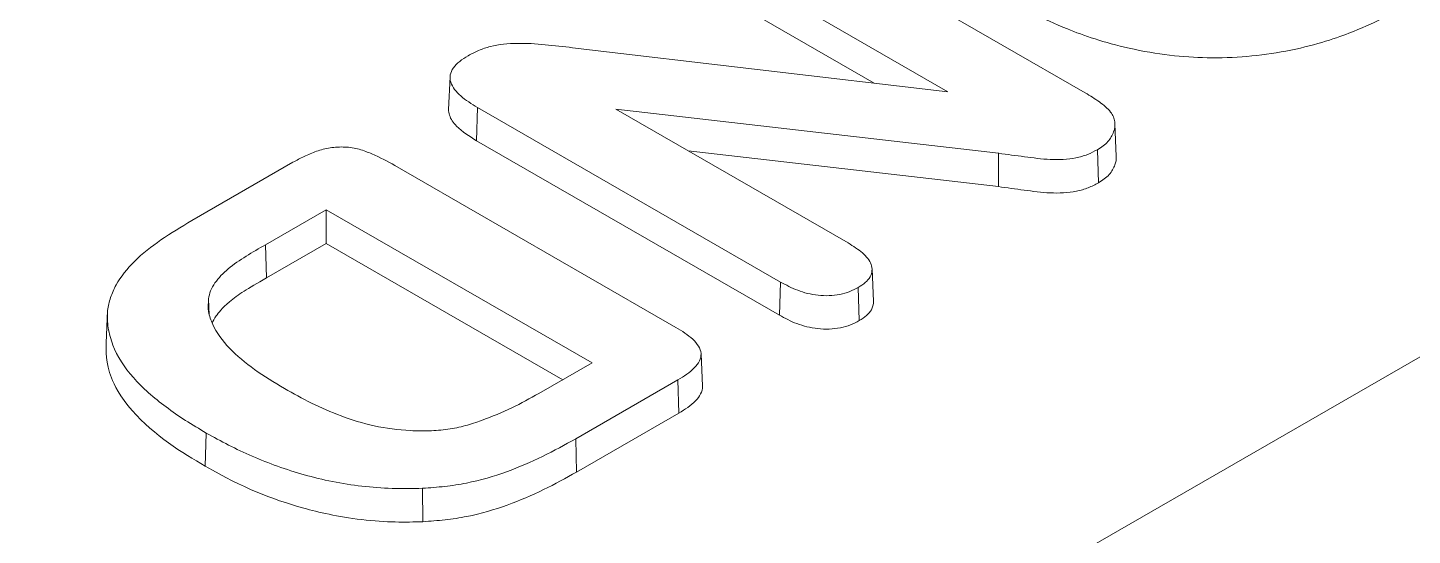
# Model space of a CAD drawing. Header units: millimetres. Extents: x 14 to 1104, y 14 to 850.
# Drawn here: x 909.53 to 918.21, y 607.43 to 610.62 of the extents above; entities that cross this region are included whole.
import ezdxf

# ---------------------------------------------------------------- set-up
doc = ezdxf.new("R2010")
doc.units = ezdxf.units.MM
doc.header["$LTSCALE"] = 4
doc.layers.add('Visible (ANSI)', color=7, linetype='Continuous', lineweight=9)
doc.layers.add('Visible Narrow (ANSI)', color=7, linetype='Continuous', lineweight=9)

msp = doc.modelspace()

# ---------------------------------------------------------------- linework, layer by layer
at = {"layer": 'Visible (ANSI)'}
for p, q in [((906.1383, 601.5757), (931.5941, 616.2348)), ((914.2942, 611.2795), (916.1564, 610.2071)), ((915.2952, 610.2142), (913.8683, 611.0359)), ((914.834, 610.2682), (913.862, 610.828)), ((912.9433, 610.4898), (915.2952, 610.2142)), ((912.1664, 610.1028), (912.1751, 610.307)), ((912.3477, 610.1148), (912.3414, 609.9069)), ((914.2459, 609.0217), (912.3477, 610.1148)), ((913.2138, 610.1048), (914.6703, 609.2661)), ((915.614, 609.8284), (913.2138, 610.1048)), ((916.3426, 610.0118), (916.3513, 609.8077)), ((914.2398, 608.8137), (912.3414, 609.9069)), ((915.6122, 609.6191), (913.6686, 609.8429)), ((915.614, 609.8284), (915.6122, 609.6191)), ((916.2329, 609.8506), (916.2391, 609.6427)), ((910.556, 609.4061), (911.1907, 609.7716)), ((911.8297, 609.752), (913.591, 608.7377)), ((911.3995, 609.4749), (911.0184, 609.2554)), ((913.0655, 608.5155), (911.3995, 609.4749)), ((911.3995, 609.4749), (911.3995, 609.2634)), ((911.3995, 609.2634), (911.0246, 609.0475)), ((912.8819, 608.4098), (911.3995, 609.2634)), ((914.8202, 609.1036), (914.8289, 608.8994)), ((914.2459, 609.0217), (914.2398, 608.8137)), ((910.662, 608.9165), (910.6663, 608.8162)), ((914.7343, 608.9876), (914.7405, 608.7797)), ((910.0291, 608.8434), (910.0203, 608.6393)), ((913.7484, 608.5724), (913.7571, 608.3681)), ((912.7327, 608.3238), (913.0655, 608.5155)), ((913.6027, 608.4078), (912.9627, 608.0393)), ((913.6027, 608.4078), (913.609, 608.1999)), ((913.609, 608.1999), (912.9688, 607.8313)), ((910.6471, 608.0755), (910.641, 607.8676)), ((912.0033, 607.7294), (912.0041, 607.52))]:
    msp.add_line(p, q, dxfattribs=at)
for points, knots in [([(918.1473, 610.7415), (918.0849, 610.7066), (917.9665, 610.6407), (917.7146, 610.5441), (917.5823, 610.5007), (917.2553, 610.4386), (917.0877, 610.4232), (916.7702, 610.4297), (916.6062, 610.4475), (916.2761, 610.5218), (916.1463, 610.5664), (915.8845, 610.6716), (915.7651, 610.7388), (915.7087, 610.7707)], [0, 0, 0, 0, 0.02607779, 0.02607779, 0.04159983, 0.04159983, 0.05630285, 0.05630285, 0.06949206, 0.06949206, 0.0812584, 0.0812584, 0.09985611, 0.09985611, 0.09985611, 0.09985611]), ([(912.2886, 610.4398), (912.3102, 610.4511), (912.3316, 610.4623), (912.3777, 610.4821), (912.4025, 610.4907), (912.4812, 610.5108), (912.5391, 610.5161), (912.655, 610.5178), (912.7129, 610.514), (912.828, 610.5027), (912.8857, 610.496), (912.9433, 610.4898)], [0, 0, 0, 0, 0.0000855778, 0.0000855778, 0.0001715166, 0.0001715166, 0.0003433944, 0.0003433944, 0.0005152721, 0.0005152721, 0.0006870799, 0.0006870799, 0.0006870799, 0.0006870799]), ([(912.3477, 610.1148), (912.3096, 610.1378), (912.2724, 610.1609), (912.2133, 610.2134), (912.19, 610.2423), (912.1751, 610.288), (912.1736, 610.3036), (912.1792, 610.3342), (912.1863, 610.3492), (912.2067, 610.378), (912.2199, 610.3917), (912.2514, 610.4167), (912.2698, 610.4282), (912.2886, 610.4398)], [0, 0, 0, 0, 0.0001609841, 0.0001609841, 0.0003220709, 0.0003220709, 0.0004026143, 0.0004026143, 0.0004831576, 0.0004831576, 0.000563701, 0.000563701, 0.0006438851, 0.0006438851, 0.0006438851, 0.0006438851]), ([(916.1564, 610.2071), (916.1876, 610.1888), (916.2177, 610.1704), (916.2588, 610.1404), (916.2721, 610.1303), (916.2956, 610.1093), (916.3055, 610.0982), (916.3154, 610.0868)], [0, 0, 0, 0, 0.00013232, 0.00013232, 0.0001985012, 0.0001985012, 0.0002642156, 0.0002642156, 0.0002642156, 0.0002642156]), ([(912.3414, 609.9069), (912.2942, 609.9354), (912.2511, 609.9624), (912.1957, 610.0197), (912.1796, 610.0428), (912.1675, 610.0795), (912.1658, 610.0913), (912.1663, 610.1028)], [0, 0, 0, 0, 0.0205481, 0.0205481, 0.03295749, 0.03295749, 0.03930954, 0.03930954, 0.03930954, 0.03930954]), ([(916.3154, 610.0868), (916.322, 610.0766), (916.3284, 610.0667), (916.3372, 610.0465), (916.3397, 610.0359), (916.3445, 610.0039), (916.3422, 609.9828), (916.327, 609.9409), (916.3154, 609.9205), (916.29, 609.8922), (916.2802, 609.8832), (916.2582, 609.8664), (916.2456, 609.8586), (916.2329, 609.8506)], [0, 0, 0, 0, 0.0000545148, 0.0000545148, 0.000109488, 0.000109488, 0.0002194345, 0.0002194345, 0.0003293809, 0.0003293809, 0.0003843541, 0.0003843541, 0.0004389831, 0.0004389831, 0.0004389831, 0.0004389831]), ([(911.1907, 609.7716), (911.2137, 609.7845), (911.2365, 609.7972), (911.2854, 609.8203), (911.3115, 609.831), (911.3653, 609.8499), (911.3938, 609.8576), (911.454, 609.8668), (911.4855, 609.8686), (911.5474, 609.8658), (911.5776, 609.861), (911.6339, 609.8455), (911.6601, 609.8351), (911.737, 609.8026), (911.7837, 609.7776), (911.8297, 609.752)], [0, 0, 0, 0, 0.0000929555, 0.0000929555, 0.0001859763, 0.0001859763, 0.000278997, 0.000278997, 0.0003720177, 0.0003720177, 0.0004650384, 0.0004650384, 0.0005580591, 0.0005580591, 0.0007440331, 0.0007440331, 0.0007440331, 0.0007440331]), ([(916.2329, 609.8506), (916.2126, 609.8398), (916.1925, 609.8292), (916.1484, 609.8118), (916.1238, 609.8049), (916.0472, 609.7894), (915.9922, 609.7872), (915.8834, 609.7919), (915.8298, 609.7995), (915.7219, 609.8137), (915.6681, 609.8211), (915.6142, 609.8284), (915.6141, 609.8284), (915.6141, 609.8284), (915.614, 609.8284)], [0, 0, 0, 0, 0.0000808661, 0.0000808661, 0.0001620777, 0.0001620777, 0.000324501, 0.000324501, 0.0004869243, 0.0004869243, 0.0006493476, 0.0006493476, 0.0006493476, 0.0006494948, 0.0006494948, 0.0006494948, 0.0006494948]), ([(916.3513, 609.8077), (916.352, 609.7905), (916.3493, 609.7733), (916.3354, 609.7351), (916.3236, 609.7143), (916.2975, 609.6853), (916.2875, 609.676), (916.2647, 609.6587), (916.2519, 609.6507), (916.2391, 609.6427)], [0.000135715, 0.000135715, 0.000135715, 0.000135715, 0.0002247719, 0.0002247719, 0.0003371578, 0.0003371578, 0.0003933508, 0.0003933508, 0.0004495438, 0.0004495438, 0.0004495438, 0.0004495438]), ([(916.2391, 609.6427), (916.2187, 609.6318), (916.1983, 609.621), (916.1526, 609.603), (916.1274, 609.5959), (916.0488, 609.58), (915.9924, 609.5777), (915.8819, 609.5825), (915.8278, 609.5902), (915.7199, 609.6045), (915.6661, 609.6118), (915.6122, 609.6191)], [0, 0, 0, 0, 0.0000823529, 0.0000823529, 0.0001647057, 0.0001647057, 0.0003294115, 0.0003294115, 0.0004941172, 0.0004941172, 0.0006588229, 0.0006588229, 0.0006588229, 0.0006588229]), ([(910.0291, 608.8434), (910.0335, 608.8707), (910.0384, 608.8976), (910.0563, 608.951), (910.0678, 608.9775), (910.1114, 609.0551), (910.1509, 609.1051), (910.2938, 609.2463), (910.4236, 609.3282), (910.556, 609.4061)], [0, 0, 0, 0, 0.000141036, 0.000141036, 0.000282375, 0.000282375, 0.000565051, 0.000565051, 0.001130356, 0.001130356, 0.001130356, 0.001130356]), ([(911.0184, 609.2554), (911.0184, 609.2554), (911.0184, 609.2554), (911.0184, 609.2554), (911.0184, 609.2554), (911.0184, 609.2554), (911.0184, 609.2554), (910.9776, 609.2316), (910.9365, 609.2078), (910.857, 609.1585), (910.8184, 609.1329), (910.7523, 609.0768), (910.7239, 609.047), (910.6907, 608.9998), (910.6815, 608.9836), (910.668, 608.9504), (910.6647, 608.9332), (910.662, 608.9166), (910.662, 608.9166), (910.662, 608.9165), (910.662, 608.9165)], [0, 0, 0, 0, 0.0000000149, 0.0000000149, 0.0000000149, 0.0000000299, 0.0000000299, 0.0000000299, 0.0001763138, 0.0001763138, 0.0003525976, 0.0003525976, 0.0005288815, 0.0005288815, 0.0006170234, 0.0006170234, 0.0007051654, 0.0007051654, 0.0007051654, 0.000705373, 0.000705373, 0.000705373, 0.000705373]), ([(914.6703, 609.2661), (914.7025, 609.2463), (914.7341, 609.2265), (914.7853, 609.182), (914.8053, 609.1576), (914.8238, 609.1059), (914.8219, 609.0788), (914.8005, 609.0413), (914.7905, 609.0292), (914.7655, 609.0075), (914.7501, 608.9977), (914.7343, 608.9876)], [0, 0, 0, 0, 0.000137271, 0.000137271, 0.0002746834, 0.0002746834, 0.0004120958, 0.0004120958, 0.0004808019, 0.0004808019, 0.000549098, 0.000549098, 0.000549098, 0.000549098]), ([(911.0246, 609.0475), (910.905, 608.9777), (910.8467, 608.9437), (910.7473, 608.8592), (910.723, 608.8281), (910.6976, 608.792), (910.6896, 608.7771), (910.6841, 608.7638)], [0.000001, 0.000001, 0.000001, 0.000001, 0.0510871, 0.0510871, 0.0935853, 0.0935853, 0.1325892, 0.1325892, 0.1325892, 0.1325892]), ([(914.7343, 608.9876), (914.7167, 608.9784), (914.6995, 608.9694), (914.6615, 608.9545), (914.6407, 608.9485), (914.5753, 608.9354), (914.5277, 608.9338), (914.4367, 608.9437), (914.3934, 608.9549), (914.3154, 608.9845), (914.2806, 609.003), (914.2459, 609.0217)], [0, 0, 0, 0, 0.0000685119, 0.0000685119, 0.0001374315, 0.0001374315, 0.0002752707, 0.0002752707, 0.00041311, 0.00041311, 0.0005508059, 0.0005508059, 0.0005508059, 0.0005508059]), ([(910.662, 608.9165), (910.662, 608.9164), (910.662, 608.9164), (910.662, 608.9164), (910.6598, 608.8897), (910.6579, 608.8625), (910.6666, 608.8086), (910.6759, 608.782), (910.7113, 608.7037), (910.748, 608.6536), (910.8395, 608.5598), (910.8926, 608.5155), (911.0086, 608.4314), (911.0728, 608.3923), (911.1373, 608.354), (911.1373, 608.3539), (911.1374, 608.3539), (911.1374, 608.3539)], [0, 0, 0, 0, 0.000000205, 0.000000205, 0.000000205, 0.000139592, 0.000139592, 0.000278979, 0.000278979, 0.000557752, 0.000557752, 0.000836525, 0.000836525, 0.001115298, 0.001115298, 0.001115298, 0.001115396, 0.001115396, 0.001115396, 0.001115396]), ([(910.6471, 608.0755), (910.6029, 608.1017), (910.5589, 608.1278), (910.4744, 608.1821), (910.4339, 608.2101), (910.3185, 608.2968), (910.248, 608.3577), (910.1334, 608.4872), (910.0895, 608.5561), (910.048, 608.6623), (910.0388, 608.6984), (910.0274, 608.7707), (910.0277, 608.8069), (910.0291, 608.8434)], [0, 0, 0, 0, 0.000189254, 0.000189254, 0.000378612, 0.000378612, 0.000757328, 0.000757328, 0.001136044, 0.001136044, 0.001325403, 0.001325403, 0.001514457, 0.001514457, 0.001514457, 0.001514457]), ([(914.8289, 608.8994), (914.8296, 608.8819), (914.8254, 608.8644), (914.8086, 608.8349), (914.7983, 608.8225), (914.7722, 608.7999), (914.7564, 608.7898), (914.7405, 608.7797)], [0.0003314011, 0.0003314011, 0.0003314011, 0.0003314011, 0.0004217031, 0.0004217031, 0.0004919869, 0.0004919869, 0.0005622708, 0.0005622708, 0.0005622708, 0.0005622708]), ([(913.591, 608.7377), (913.6296, 608.7141), (913.6672, 608.6902), (913.725, 608.6356), (913.7464, 608.6052), (913.7502, 608.5424), (913.733, 608.511), (913.6789, 608.4554), (913.6412, 608.4315), (913.6027, 608.4078)], [0, 0, 0, 0, 0.0001652819, 0.0001652819, 0.0003306938, 0.0003306938, 0.0004961057, 0.0004961057, 0.0006613848, 0.0006613848, 0.0006613848, 0.0006613848]), ([(914.7405, 608.7797), (914.7228, 608.7704), (914.7051, 608.7612), (914.6658, 608.7458), (914.6443, 608.7395), (914.5766, 608.726), (914.5275, 608.7244), (914.4337, 608.7346), (914.3894, 608.746), (914.3098, 608.7762), (914.2745, 608.795), (914.2398, 608.8137)], [0, 0, 0, 0, 0.0000706275, 0.0000706275, 0.000141255, 0.000141255, 0.0002825099, 0.0002825099, 0.0004237649, 0.0004237649, 0.0005650198, 0.0005650198, 0.0005650198, 0.0005650198]), ([(910.641, 607.8676), (910.4976, 607.9525), (910.3231, 608.0572), (910.105, 608.304), (910.0703, 608.3779), (910.0171, 608.5141), (910.0187, 608.5959), (910.0203, 608.6393)], [0, 0, 0, 0, 0.0617005, 0.0617005, 0.0958238, 0.0958238, 0.1679779, 0.1679779, 0.1679779, 0.1679779]), ([(911.1374, 608.3539), (911.1374, 608.3539), (911.1374, 608.3539), (911.1374, 608.3539), (911.1923, 608.3226), (911.2487, 608.2918), (911.367, 608.2343), (911.4288, 608.2072), (911.5586, 608.1582), (911.6274, 608.1367), (911.7732, 608.1045), (911.8503, 608.0952), (911.9667, 608.0889), (912.0057, 608.0881), (912.0839, 608.0904), (912.1228, 608.094), (912.1988, 608.1047), (912.2363, 608.1121), (912.3067, 608.1317), (912.3403, 608.1429), (912.4391, 608.1785), (912.5019, 608.2049), (912.6214, 608.2618), (912.6774, 608.2928), (912.7326, 608.3238), (912.7327, 608.3238), (912.7327, 608.3238), (912.7327, 608.3238)], [0, 0, 0, 0, 0.000000097, 0.000000097, 0.000000097, 0.00023111, 0.00023111, 0.000462123, 0.000462123, 0.000693135, 0.000693135, 0.000924148, 0.000924148, 0.001039654, 0.001039654, 0.001155161, 0.001155161, 0.001270667, 0.001270667, 0.001386173, 0.001386173, 0.001617186, 0.001617186, 0.001848199, 0.001848199, 0.001848199, 0.001848257, 0.001848257, 0.001848257, 0.001848257]), ([(913.7571, 608.3681), (913.7585, 608.336), (913.7408, 608.3043), (913.6859, 608.248), (913.6475, 608.2236), (913.609, 608.1999)], [0.0003396793, 0.0003396793, 0.0003396793, 0.0003396793, 0.0005057273, 0.0005057273, 0.0006743031, 0.0006743031, 0.0006743031, 0.0006743031]), ([(912.0033, 607.7294), (911.9393, 607.7273), (911.8757, 607.7261), (911.7485, 607.7303), (911.6851, 607.7353), (911.56, 607.7499), (911.4983, 607.7595), (911.3777, 607.7834), (911.3189, 607.7981), (911.1463, 607.846), (911.0383, 607.886), (910.8331, 607.974), (910.7387, 608.0238), (910.6471, 608.0755)], [0, 0, 0, 0, 0.000189975, 0.000189975, 0.000380216, 0.000380216, 0.000570457, 0.000570457, 0.000760698, 0.000760698, 0.00114118, 0.00114118, 0.001521558, 0.001521558, 0.001521558, 0.001521558]), ([(912.9627, 608.0393), (912.8952, 608.0015), (912.8273, 607.964), (912.6835, 607.8944), (912.6083, 607.8618), (912.4503, 607.8038), (912.366, 607.7795), (912.2333, 607.7532), (912.1881, 607.7461), (912.0965, 607.7357), (912.0501, 607.7326), (912.0033, 607.7294)], [0, 0, 0, 0, 0.000281739, 0.000281739, 0.00056354, 0.00056354, 0.000845341, 0.000845341, 0.000986241, 0.000986241, 0.001126874, 0.001126874, 0.001126874, 0.001126874]), ([(912.0041, 607.52), (911.8949, 607.5165), (911.7781, 607.515), (911.4676, 607.5511), (911.3515, 607.5792), (911.0451, 607.664), (910.8845, 607.73), (910.641, 607.8676)], [0, 0, 0, 0, 0.0328079, 0.0328079, 0.0649716, 0.0649716, 0.1387206, 0.1387206, 0.1387206, 0.1387206]), ([(912.9688, 607.8313), (912.9013, 607.7935), (912.8332, 607.7559), (912.6889, 607.6861), (912.6135, 607.6533), (912.4545, 607.595), (912.3695, 607.5705), (912.2358, 607.544), (912.1902, 607.5368), (912.0977, 607.5263), (912.0509, 607.5232), (912.0041, 607.52)], [0, 0, 0, 0, 0.000283244, 0.000283244, 0.000566487, 0.000566487, 0.000849731, 0.000849731, 0.000991353, 0.000991353, 0.001132975, 0.001132975, 0.001132975, 0.001132975])]:
    msp.add_open_spline(points, degree=3, knots=knots, dxfattribs=at)
at = {"layer": 'Visible Narrow (ANSI)'}
for p, q in [((911.0184, 609.2554), (911.0246, 609.0475)), ((912.9627, 608.0393), (912.9688, 607.8313))]:
    msp.add_line(p, q, dxfattribs=at)

doc.saveas('drawing.dxf')
